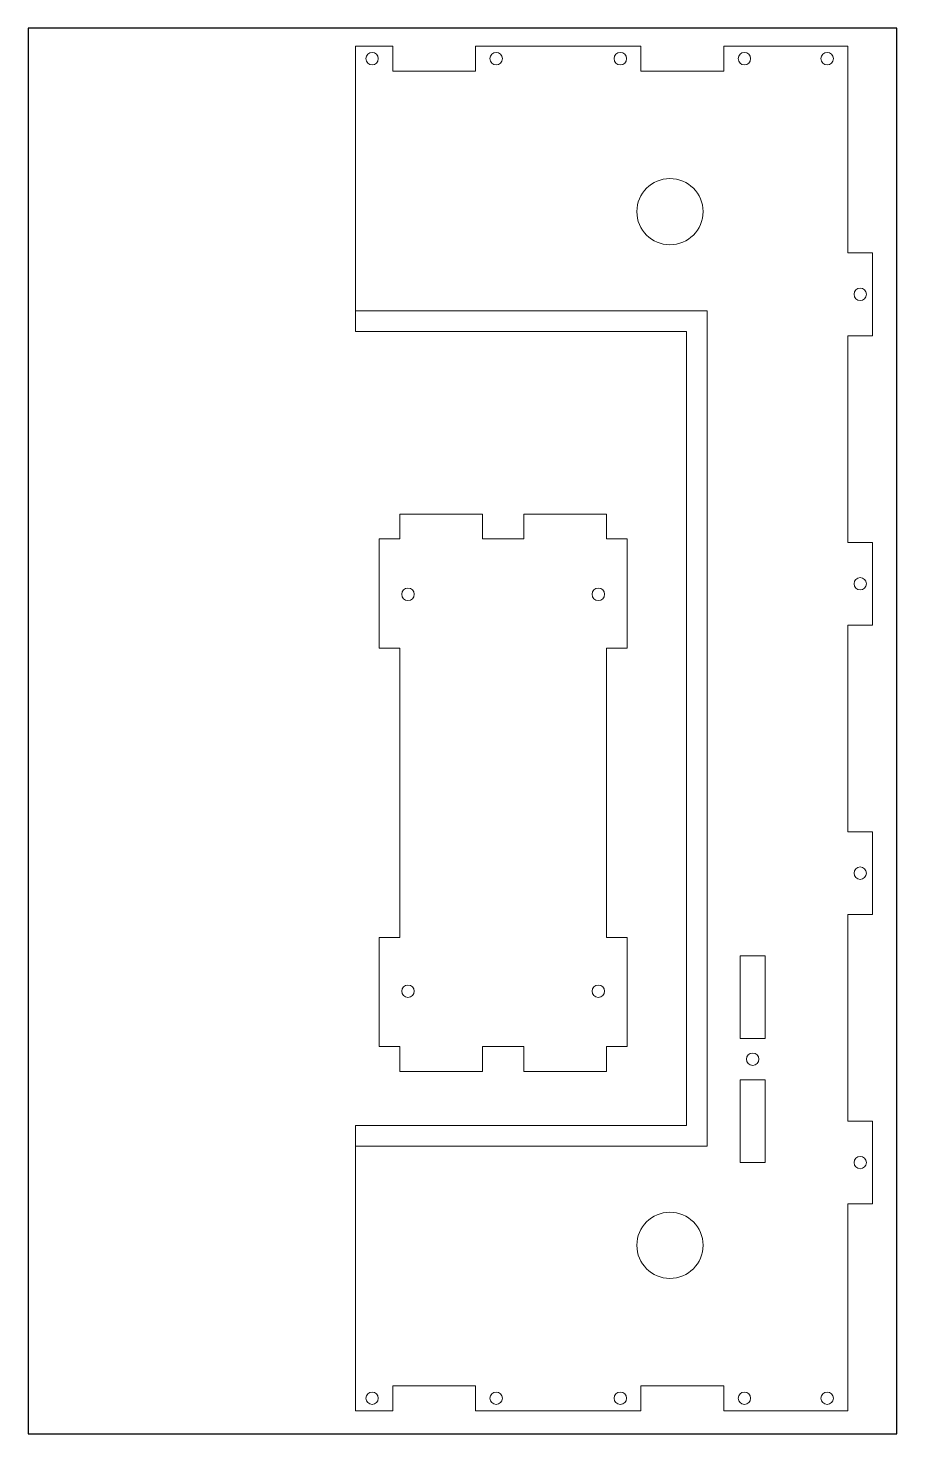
# Model space of a CAD drawing. Header units: millimetres. Extents: x 0 to 210, y 0 to 340.
import ezdxf

# ---------------------------------------------------------------- set-up
doc = ezdxf.new("R2010")
doc.units = ezdxf.units.MM

# ---------------------------------------------------------------- blocks, each defined once
blk = doc.blocks.new('Carcasse axe XZ arrière haut')
at = {"color": 7, "linetype": 'Continuous', "lineweight": 15}
for p, q in [((-115, 125), (-95, 125)), ((-115, 119), (-115, 125)), ((-95, 119), (-95, 125)), ((-45, 119), (-45, 125)), ((-45, 125), (-25, 125)), ((-25, 119), (-25, 125)), ((25, 119), (25, 125)), ((45, 125), (25, 125)), ((45, 119), (45, 125)), ((95, 119), (95, 125)), ((115, 125), (95, 125)), ((115, 119), (115, 125)), ((-165, 119), (-165, 89)), ((-115, 119), (-165, 119)), ((-45, 119), (-95, 119)), ((25, 119), (-25, 119)), ((95, 119), (45, 119)), ((165, 119), (115, 119)), ((165, 89), (165, 119)), ((75, 99), (55, 99)), ((55, 99), (55, 93)), ((75, 93), (75, 99)), ((105, 99), (85, 99)), ((85, 99), (85, 93)), ((105, 93), (105, 99)), ((55, 93), (75, 93)), ((85, 93), (105, 93)), ((-159, 89), (-165, 89)), ((-159, 69), (-159, 89)), ((165, 89), (159, 89)), ((159, 89), (159, 69)), ((-101.01, 85), (101.04, 85)), ((-101.01, 0), (-101.01, 85)), ((101.04, 85), (101.04, 0)), ((-96.01, 0), (-96.01, 80)), ((-96.01, 80), (96.04, 80)), ((96.04, 0), (96.04, 80)), ((-165, 69), (-165, 29)), ((-165, 69), (-159, 69)), ((159, 69), (165, 69)), ((165, 29), (165, 69)), ((-159, 29), (-165, 29)), ((-159, 9), (-159, 29)), ((165, 29), (159, 29)), ((159, 29), (159, 9)), ((-165, 9), (-165, 0)), ((-165, 9), (-159, 9)), ((159, 9), (165, 9)), ((165, 0), (165, 9)), ((-96.01, 0), (-165, 0)), ((165, 0), (96.04, 0))]:
    blk.add_line(p, q, dxfattribs=at)
for centre, radius in [((-105, 122), 1.5), ((-35, 122), 1.5), ((35, 122), 1.5), ((105, 122), 1.5), ((-162, 114), 1.5), ((162, 114), 1.5), ((-162, 94), 1.5), ((80, 96), 1.5), ((162, 94), 1.5), ((-125, 76), 8), ((125, 76), 8), ((-162, 64), 1.5), ((162, 64), 1.5), ((-162, 34), 1.5), ((162, 34), 1.5), ((-162, 4), 1.5), ((162, 4), 1.5)]:
    blk.add_circle(centre, radius, dxfattribs=at)
blk = doc.blocks.new('Niveau 3 - Pour Carte de Commande')
at = {"color": 7, "linetype": 'Continuous', "lineweight": 15}
for p, q in [((-5, 67.38), (-25, 67.38)), ((-25, 67.38), (-25, 61.38)), ((-5, 61.38), (-5, 67.38)), ((5, 67.38), (5, 61.38)), ((25, 67.38), (5, 67.38)), ((25, 61.38), (25, 67.38)), ((-30, 61.38), (-30, 35)), ((-25, 61.38), (-30, 61.38)), ((5, 61.38), (-5, 61.38)), ((30, 61.38), (25, 61.38)), ((30, 35), (30, 61.38)), ((-25, 35), (-30, 35)), ((-25, -35), (-25, 35)), ((25, 35), (25, -35)), ((30, 35), (25, 35)), ((-30, -35), (-30, -61.38)), ((-30, -35), (-25, -35)), ((25, -35), (30, -35)), ((30, -61.38), (30, -35)), ((-30, -61.38), (-25, -61.38)), ((-25, -61.38), (-25, -67.38)), ((-5, -67.38), (-5, -61.38)), ((-5, -61.38), (5, -61.38)), ((5, -61.38), (5, -67.38)), ((25, -61.38), (30, -61.38)), ((25, -67.38), (25, -61.38)), ((-25, -67.38), (-5, -67.38)), ((5, -67.38), (25, -67.38))]:
    blk.add_line(p, q, dxfattribs=at)
for centre in [(-23, 48), (23, 48), (-23, -48), (23, -48)]:
    blk.add_circle(centre, 1.5, dxfattribs=at)

msp = doc.modelspace()

# ---------------------------------------------------------------- linework, layer by layer
msp.add_lwpolyline([(210.01, 0.01), (210.01, 340.01), (0.01, 340.01), (0.01, 0.01)], close=True)

# ---------------------------------------------------------------- block references
at = {"rotation": 270}
msp.add_blockref('Carcasse axe XZ arrière haut', (79.15, 170.62), dxfattribs=at)
msp.add_blockref('Niveau 3 - Pour Carte de Commande', (114.83, 155.07))

doc.saveas('drawing.dxf')
